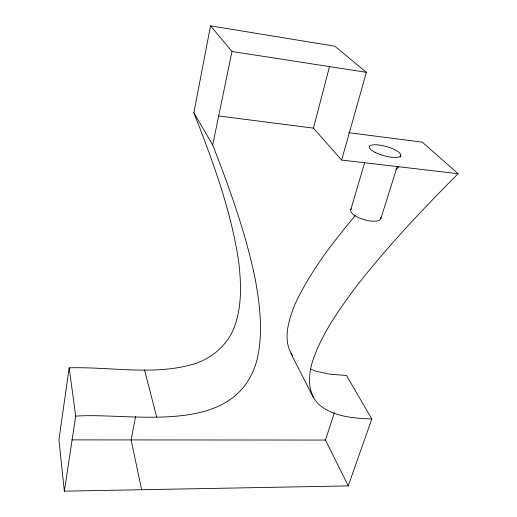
<?xml version="1.0" encoding="UTF-8"?>
<svg xmlns="http://www.w3.org/2000/svg" width="517" height="517" viewBox="0 0 517 517"><rect width="100%" height="100%" fill="white"/><g stroke="black" fill="none" stroke-linecap="round" stroke-linejoin="round"><path stroke-width="0.78" d="M371.801 418.957C353.647 418.311 333.866 416.844 319.248 404.817C307.453 393.767 308.029 376.182 312.358 361.842C321.645 333.943 338.978 309.754 356.349 286.379C387.485 246.409 422.421 209.618 458.081 173.693L341.627 160.07L366.379 72.322L334.829 46.207L210.542 25.85L193.869 112.751C212.946 161.582 231.48 211.285 238.906 263.444C241.381 285.714 241.937 309.088 233.115 330.137C225.935 346.151 211.744 357.932 195.316 363.638C154.428 376.053 111.006 366.605 69.175 367.833L58.919 439.883L64.347 491.15L348.251 485.915L371.801 418.957L346.468 375.471L330.227 374.224L316.488 371.406L310.517 369.054M64.347 491.15L75.708 416.127L69.175 367.833M135.622 416.327L131.092 439.928L141.639 489.728M75.708 416.127C132.449 412.172 235.959 438.067 256.955 360.026C263.282 333.627 260.116 306.206 255.372 279.826C245.911 233.522 229.832 188.925 212.694 144.986L231.971 51.487L210.542 25.85M341.627 160.07L313.438 128.145L329.529 66.499M350.784 209.656L364.685 162.655M380.79 218.743L397.295 166.377M400.21 157.136L400.694 155.591M348.251 485.915L325.471 440.057L334.363 412.702M355.25 215.621C332.231 243.093 309.974 271.839 294.871 304.552C288.635 320.275 282.114 340.264 292.57 355.593M395.944 169.763L398.691 166.888M71.747 439.889L325.471 440.057M218.704 115.95L313.438 128.145M348.665 132.682L422.318 142.162L458.081 173.693M231.971 51.487L366.379 72.322M193.869 112.751L212.694 144.986M290.761 353.247L313.082 396.94M144.527 369.907L156.645 416.902M380.79 217.347A15.684 5.622 16.2 0 1 364.298 219.712A15.684 5.622 16.2 0 1 351.353 208.881M375.142 152.373A16.273 4.737 15.7 0 0 400.572 155.856A16.273 4.737 15.7 0 0 379.446 145.083A16.273 4.737 15.7 0 0 375.142 152.373"/></g></svg>
